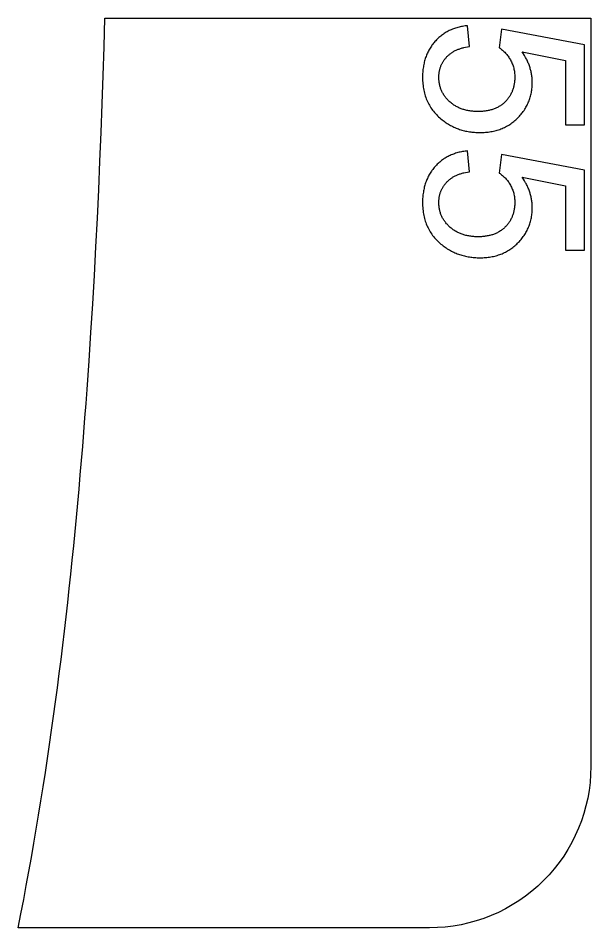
# Model space of a CAD drawing. Extents: x -16189 to 5251, y 3521 to 4024.
# Drawn here: x -11028.4 to -10851.1, y 3521.1 to 3803.1 of the extents above; entities that cross this region are included whole.
import ezdxf

# ---------------------------------------------------------------- set-up
doc = ezdxf.new("R2010")
doc.units = 0
doc.layers.add('LAYER_03', color=7, linetype='CONTINUOUS')

msp = doc.modelspace()

# ---------------------------------------------------------------- linework, layer by layer
at = {"layer": 'LAYER_03'}
msp.add_lwpolyline([(-10901.08, 3521.11), (-11028.43, 3521.11), (-11027.58, 3525.48), (-11026.74, 3529.85), (-11025.92, 3534.21), (-11025.12, 3538.58), (-11024.34, 3542.96), (-11023.57, 3547.33), (-11022.83, 3551.7), (-11022.1, 3556.08), (-11021.39, 3560.46), (-11020.69, 3564.84), (-11020.02, 3569.22), (-11019.36, 3573.6), (-11018.71, 3577.99), (-11018.08, 3582.38), (-11017.47, 3586.76), (-11016.87, 3591.15), (-11016.29, 3595.54), (-11015.72, 3599.94), (-11015.17, 3604.33), (-11014.63, 3608.72), (-11014.11, 3613.12), (-11013.6, 3617.52), (-11013.1, 3621.92), (-11012.62, 3626.32), (-11012.15, 3630.72), (-11011.69, 3635.12), (-11011.24, 3639.53), (-11010.81, 3643.93), (-11010.39, 3648.34), (-11009.98, 3652.74), (-11009.58, 3657.15), (-11009.19, 3661.56), (-11008.82, 3665.97), (-11008.45, 3670.38), (-11008.1, 3674.8), (-11007.76, 3679.21), (-11007.42, 3683.62), (-11007.1, 3688.04), (-11006.48, 3696.87), (-11005.9, 3705.71), (-11005.35, 3714.55), (-11004.84, 3723.39), (-11004.36, 3732.24), (-11003.92, 3741.09), (-11003.5, 3749.94), (-11003.12, 3758.8), (-11002.76, 3767.66), (-11002.42, 3776.52), (-11002.11, 3785.38), (-11001.83, 3794.25), (-11001.56, 3803.11), (-10851.08, 3803.11), (-10851.08, 3571.11, -0.414214)], format="xyb", close=True, dxfattribs=at)
for points in [[(-10889.25, 3800.79), (-10889.64, 3800.75), (-10890.03, 3800.7), (-10890.41, 3800.65), (-10890.79, 3800.58), (-10891.16, 3800.51), (-10891.53, 3800.43), (-10891.89, 3800.35), (-10892.25, 3800.26), (-10892.6, 3800.16), (-10892.95, 3800.05), (-10893.29, 3799.93), (-10893.63, 3799.81), (-10893.96, 3799.68), (-10894.29, 3799.55), (-10894.61, 3799.41), (-10894.93, 3799.26), (-10895.25, 3799.1), (-10895.56, 3798.93), (-10895.86, 3798.76), (-10896.16, 3798.58), (-10896.45, 3798.4), (-10896.74, 3798.2), (-10897.03, 3798), (-10897.31, 3797.79), (-10897.58, 3797.58), (-10897.85, 3797.36), (-10898.12, 3797.13), (-10898.38, 3796.89), (-10898.63, 3796.64), (-10898.89, 3796.39), (-10899.13, 3796.13), (-10899.37, 3795.87), (-10899.61, 3795.6), (-10899.83, 3795.32), (-10900.05, 3795.04), (-10900.27, 3794.75), (-10900.47, 3794.46), (-10900.67, 3794.16), (-10900.86, 3793.86), (-10901.04, 3793.56), (-10901.22, 3793.25), (-10901.39, 3792.93), (-10901.55, 3792.61), (-10901.7, 3792.28), (-10901.84, 3791.95), (-10901.98, 3791.62), (-10902.11, 3791.28), (-10902.24, 3790.93), (-10902.35, 3790.58), (-10902.46, 3790.23), (-10902.56, 3789.87), (-10902.65, 3789.5), (-10902.74, 3789.13), (-10902.82, 3788.76), (-10902.89, 3788.38), (-10902.95, 3787.99), (-10903.01, 3787.6), (-10903.06, 3787.21), (-10903.1, 3786.81), (-10903.13, 3786.41), (-10903.16, 3786), (-10903.17, 3785.58), (-10903.19, 3785.16), (-10903.19, 3784.74), (-10903.18, 3784.22), (-10903.17, 3783.71), (-10903.14, 3783.21), (-10903.09, 3782.72), (-10903.04, 3782.23), (-10902.98, 3781.75), (-10902.9, 3781.27), (-10902.81, 3780.8), (-10902.71, 3780.34), (-10902.6, 3779.89), (-10902.47, 3779.44), (-10902.34, 3779), (-10902.19, 3778.56), (-10902.03, 3778.14), (-10901.86, 3777.72), (-10901.67, 3777.3), (-10901.48, 3776.9), (-10901.27, 3776.5), (-10901.05, 3776.1), (-10900.82, 3775.72), (-10900.58, 3775.34), (-10900.32, 3774.96), (-10900.06, 3774.6), (-10899.78, 3774.24), (-10899.49, 3773.89), (-10899.18, 3773.54), (-10898.87, 3773.21), (-10898.54, 3772.87), (-10898.21, 3772.55), (-10897.86, 3772.23), (-10897.5, 3771.92), (-10897.12, 3771.62), (-10896.81, 3771.38), (-10896.5, 3771.14), (-10896.18, 3770.91), (-10895.86, 3770.69), (-10895.53, 3770.48), (-10895.2, 3770.27), (-10894.87, 3770.08), (-10894.54, 3769.89), (-10894.2, 3769.71), (-10893.85, 3769.53), (-10893.51, 3769.37), (-10893.16, 3769.21), (-10892.8, 3769.06), (-10892.45, 3768.92), (-10892.09, 3768.78), (-10891.72, 3768.65), (-10891.35, 3768.53), (-10890.98, 3768.42), (-10890.61, 3768.32), (-10890.23, 3768.22), (-10889.84, 3768.13), (-10889.46, 3768.05), (-10889.07, 3767.98), (-10888.67, 3767.91), (-10888.28, 3767.85), (-10887.88, 3767.8), (-10887.47, 3767.76), (-10887.06, 3767.73), (-10886.65, 3767.7), (-10886.24, 3767.68), (-10885.82, 3767.67), (-10885.4, 3767.66), (-10884.96, 3767.67), (-10884.52, 3767.68), (-10884.09, 3767.7), (-10883.66, 3767.74), (-10883.24, 3767.77), (-10882.82, 3767.82), (-10882.41, 3767.88), (-10882, 3767.95), (-10881.6, 3768.02), (-10881.2, 3768.1), (-10880.81, 3768.2), (-10880.42, 3768.3), (-10880.04, 3768.41), (-10879.66, 3768.53), (-10879.29, 3768.65), (-10878.92, 3768.79), (-10878.56, 3768.93), (-10878.2, 3769.09), (-10877.85, 3769.25), (-10877.51, 3769.42), (-10877.16, 3769.6), (-10876.83, 3769.79), (-10876.5, 3769.99), (-10876.17, 3770.2), (-10875.85, 3770.41), (-10875.53, 3770.63), (-10875.22, 3770.87), (-10874.92, 3771.11), (-10874.61, 3771.36), (-10874.32, 3771.62), (-10874.03, 3771.89), (-10873.74, 3772.16), (-10873.46, 3772.45), (-10873.19, 3772.73), (-10872.93, 3773.03), (-10872.68, 3773.32), (-10872.44, 3773.62), (-10872.2, 3773.92), (-10871.98, 3774.23), (-10871.76, 3774.54), (-10871.55, 3774.86), (-10871.35, 3775.18), (-10871.16, 3775.5), (-10870.98, 3775.83), (-10870.81, 3776.16), (-10870.64, 3776.49), (-10870.49, 3776.83), (-10870.34, 3777.17), (-10870.2, 3777.52), (-10870.08, 3777.87), (-10869.96, 3778.23), (-10869.85, 3778.59), (-10869.74, 3778.95), (-10869.65, 3779.32), (-10869.57, 3779.69), (-10869.49, 3780.06), (-10869.43, 3780.44), (-10869.37, 3780.82), (-10869.32, 3781.21), (-10869.28, 3781.6), (-10869.25, 3782), (-10869.23, 3782.4), (-10869.21, 3782.8), (-10869.21, 3783.21), (-10869.21, 3783.52), (-10869.22, 3783.82), (-10869.24, 3784.13), (-10869.26, 3784.44), (-10869.29, 3784.74), (-10869.32, 3785.04), (-10869.36, 3785.35), (-10869.4, 3785.65), (-10869.46, 3785.95), (-10869.51, 3786.25), (-10869.58, 3786.55), (-10869.65, 3786.85), (-10869.73, 3787.15), (-10869.81, 3787.45), (-10869.9, 3787.74), (-10869.99, 3788.04), (-10870.09, 3788.33), (-10870.2, 3788.63), (-10870.31, 3788.92), (-10870.43, 3789.21), (-10870.56, 3789.5), (-10870.69, 3789.79), (-10870.83, 3790.08), (-10870.97, 3790.37), (-10871.12, 3790.66), (-10871.28, 3790.95), (-10871.61, 3791.52), (-10871.96, 3792.08), (-10872.34, 3792.65), (-10858.92, 3789.96), (-10858.92, 3770.02), (-10853.05, 3770.02), (-10853.05, 3794.86), (-10878.72, 3799.7), (-10879.47, 3793.94), (-10879.2, 3793.77), (-10878.94, 3793.59), (-10878.69, 3793.4), (-10878.44, 3793.2), (-10878.2, 3792.99), (-10877.97, 3792.78), (-10877.74, 3792.55), (-10877.52, 3792.32), (-10877.31, 3792.09), (-10877.1, 3791.84), (-10876.89, 3791.59), (-10876.7, 3791.32), (-10876.51, 3791.05), (-10876.32, 3790.77), (-10876.15, 3790.49), (-10875.97, 3790.19), (-10875.81, 3789.89), (-10875.66, 3789.59), (-10875.52, 3789.28), (-10875.39, 3788.96), (-10875.26, 3788.65), (-10875.15, 3788.32), (-10875.05, 3788), (-10874.96, 3787.66), (-10874.89, 3787.33), (-10874.82, 3786.99), (-10874.76, 3786.64), (-10874.71, 3786.29), (-10874.68, 3785.93), (-10874.65, 3785.57), (-10874.63, 3785.21), (-10874.63, 3784.84), (-10874.63, 3784.55), (-10874.64, 3784.25), (-10874.65, 3783.96), (-10874.68, 3783.68), (-10874.7, 3783.4), (-10874.73, 3783.12), (-10874.77, 3782.84), (-10874.82, 3782.57), (-10874.87, 3782.3), (-10874.92, 3782.04), (-10874.99, 3781.78), (-10875.05, 3781.52), (-10875.13, 3781.27), (-10875.21, 3781.02), (-10875.29, 3780.77), (-10875.39, 3780.53), (-10875.48, 3780.29), (-10875.59, 3780.05), (-10875.7, 3779.82), (-10875.81, 3779.59), (-10875.93, 3779.37), (-10876.06, 3779.14), (-10876.19, 3778.93), (-10876.33, 3778.71), (-10876.48, 3778.5), (-10876.63, 3778.29), (-10876.79, 3778.09), (-10876.95, 3777.89), (-10877.12, 3777.69), (-10877.29, 3777.5), (-10877.47, 3777.31), (-10877.66, 3777.12), (-10877.85, 3776.94), (-10878.05, 3776.77), (-10878.25, 3776.6), (-10878.45, 3776.43), (-10878.66, 3776.27), (-10878.88, 3776.12), (-10879.09, 3775.97), (-10879.32, 3775.83), (-10879.54, 3775.7), (-10879.77, 3775.57), (-10880.01, 3775.44), (-10880.25, 3775.33), (-10880.49, 3775.21), (-10880.74, 3775.11), (-10880.99, 3775.01), (-10881.25, 3774.91), (-10881.51, 3774.82), (-10881.77, 3774.74), (-10882.04, 3774.66), (-10882.32, 3774.59), (-10882.6, 3774.52), (-10882.88, 3774.46), (-10883.17, 3774.41), (-10883.46, 3774.36), (-10883.75, 3774.32), (-10884.05, 3774.28), (-10884.36, 3774.25), (-10884.67, 3774.22), (-10884.98, 3774.2), (-10885.3, 3774.19), (-10885.62, 3774.18), (-10885.94, 3774.17), (-10886.29, 3774.18), (-10886.62, 3774.19), (-10886.96, 3774.2), (-10887.29, 3774.22), (-10887.62, 3774.25), (-10887.94, 3774.28), (-10888.25, 3774.32), (-10888.57, 3774.37), (-10888.88, 3774.42), (-10889.18, 3774.47), (-10889.48, 3774.54), (-10889.78, 3774.61), (-10890.07, 3774.68), (-10890.36, 3774.76), (-10890.64, 3774.85), (-10890.92, 3774.94), (-10891.19, 3775.04), (-10891.46, 3775.15), (-10891.73, 3775.26), (-10891.99, 3775.37), (-10892.25, 3775.5), (-10892.5, 3775.62), (-10892.75, 3775.76), (-10893, 3775.9), (-10893.24, 3776.05), (-10893.48, 3776.2), (-10893.71, 3776.36), (-10893.94, 3776.52), (-10894.16, 3776.69), (-10894.38, 3776.87), (-10894.59, 3777.05), (-10894.8, 3777.24), (-10895.01, 3777.44), (-10895.21, 3777.63), (-10895.4, 3777.83), (-10895.59, 3778.03), (-10895.77, 3778.23), (-10895.94, 3778.44), (-10896.11, 3778.65), (-10896.27, 3778.86), (-10896.42, 3779.08), (-10896.57, 3779.29), (-10896.71, 3779.51), (-10896.84, 3779.73), (-10896.97, 3779.96), (-10897.09, 3780.19), (-10897.2, 3780.42), (-10897.31, 3780.65), (-10897.41, 3780.89), (-10897.51, 3781.12), (-10897.59, 3781.37), (-10897.68, 3781.61), (-10897.75, 3781.86), (-10897.82, 3782.1), (-10897.88, 3782.36), (-10897.94, 3782.61), (-10897.99, 3782.87), (-10898.03, 3783.13), (-10898.06, 3783.39), (-10898.09, 3783.65), (-10898.12, 3783.92), (-10898.13, 3784.19), (-10898.14, 3784.46), (-10898.15, 3784.74), (-10898.14, 3784.97), (-10898.14, 3785.2), (-10898.12, 3785.42), (-10898.11, 3785.64), (-10898.09, 3785.86), (-10898.06, 3786.08), (-10898.03, 3786.3), (-10898, 3786.51), (-10897.96, 3786.73), (-10897.91, 3786.94), (-10897.87, 3787.14), (-10897.81, 3787.35), (-10897.75, 3787.55), (-10897.69, 3787.76), (-10897.62, 3787.96), (-10897.55, 3788.15), (-10897.48, 3788.35), (-10897.4, 3788.54), (-10897.31, 3788.73), (-10897.22, 3788.92), (-10897.12, 3789.11), (-10897.03, 3789.29), (-10896.92, 3789.48), (-10896.81, 3789.66), (-10896.7, 3789.84), (-10896.58, 3790.01), (-10896.46, 3790.19), (-10896.33, 3790.36), (-10896.2, 3790.53), (-10896.06, 3790.7), (-10895.92, 3790.86), (-10895.78, 3791.03), (-10895.63, 3791.19), (-10895.47, 3791.35), (-10895.31, 3791.5), (-10895.15, 3791.65), (-10894.98, 3791.8), (-10894.81, 3791.94), (-10894.63, 3792.08), (-10894.45, 3792.21), (-10894.26, 3792.35), (-10894.07, 3792.47), (-10893.87, 3792.6), (-10893.67, 3792.72), (-10893.47, 3792.84), (-10893.26, 3792.95), (-10893.04, 3793.06), (-10892.82, 3793.16), (-10892.6, 3793.27), (-10892.37, 3793.36), (-10892.14, 3793.46), (-10891.9, 3793.55), (-10891.66, 3793.64), (-10891.42, 3793.72), (-10891.17, 3793.8), (-10890.91, 3793.88), (-10890.65, 3793.95), (-10890.39, 3794.02), (-10889.84, 3794.14), (-10889.28, 3794.26), (-10888.7, 3794.35)], [(-10889.25, 3761.97), (-10889.64, 3761.93), (-10890.03, 3761.88), (-10890.41, 3761.83), (-10890.79, 3761.76), (-10891.16, 3761.69), (-10891.53, 3761.61), (-10891.89, 3761.53), (-10892.25, 3761.44), (-10892.6, 3761.34), (-10892.95, 3761.23), (-10893.29, 3761.11), (-10893.63, 3760.99), (-10893.96, 3760.86), (-10894.29, 3760.73), (-10894.61, 3760.59), (-10894.93, 3760.43), (-10895.25, 3760.28), (-10895.56, 3760.11), (-10895.86, 3759.94), (-10896.16, 3759.76), (-10896.45, 3759.58), (-10896.74, 3759.38), (-10897.03, 3759.18), (-10897.31, 3758.97), (-10897.58, 3758.76), (-10897.85, 3758.53), (-10898.12, 3758.3), (-10898.38, 3758.07), (-10898.63, 3757.82), (-10898.89, 3757.57), (-10899.13, 3757.31), (-10899.37, 3757.05), (-10899.61, 3756.78), (-10899.83, 3756.5), (-10900.05, 3756.22), (-10900.27, 3755.93), (-10900.47, 3755.64), (-10900.67, 3755.34), (-10900.86, 3755.04), (-10901.04, 3754.74), (-10901.22, 3754.42), (-10901.39, 3754.11), (-10901.55, 3753.79), (-10901.7, 3753.46), (-10901.84, 3753.13), (-10901.98, 3752.8), (-10902.11, 3752.46), (-10902.24, 3752.11), (-10902.35, 3751.76), (-10902.46, 3751.4), (-10902.56, 3751.04), (-10902.65, 3750.68), (-10902.74, 3750.31), (-10902.82, 3749.94), (-10902.89, 3749.56), (-10902.95, 3749.17), (-10903.01, 3748.78), (-10903.06, 3748.39), (-10903.1, 3747.99), (-10903.13, 3747.58), (-10903.16, 3747.18), (-10903.17, 3746.76), (-10903.19, 3746.34), (-10903.19, 3745.92), (-10903.18, 3745.4), (-10903.17, 3744.89), (-10903.14, 3744.39), (-10903.09, 3743.9), (-10903.04, 3743.41), (-10902.98, 3742.92), (-10902.9, 3742.45), (-10902.81, 3741.98), (-10902.71, 3741.52), (-10902.6, 3741.06), (-10902.47, 3740.62), (-10902.34, 3740.18), (-10902.19, 3739.74), (-10902.03, 3739.31), (-10901.86, 3738.89), (-10901.67, 3738.48), (-10901.48, 3738.07), (-10901.27, 3737.67), (-10901.05, 3737.28), (-10900.82, 3736.9), (-10900.58, 3736.52), (-10900.32, 3736.14), (-10900.06, 3735.78), (-10899.78, 3735.42), (-10899.49, 3735.07), (-10899.18, 3734.72), (-10898.87, 3734.39), (-10898.54, 3734.05), (-10898.21, 3733.73), (-10897.86, 3733.41), (-10897.5, 3733.1), (-10897.12, 3732.8), (-10896.81, 3732.55), (-10896.5, 3732.32), (-10896.18, 3732.09), (-10895.86, 3731.87), (-10895.53, 3731.66), (-10895.2, 3731.45), (-10894.87, 3731.26), (-10894.54, 3731.07), (-10894.2, 3730.89), (-10893.85, 3730.71), (-10893.51, 3730.55), (-10893.16, 3730.39), (-10892.8, 3730.24), (-10892.45, 3730.1), (-10892.09, 3729.96), (-10891.72, 3729.83), (-10891.35, 3729.71), (-10890.98, 3729.6), (-10890.61, 3729.5), (-10890.23, 3729.4), (-10889.84, 3729.31), (-10889.46, 3729.23), (-10889.07, 3729.16), (-10888.67, 3729.09), (-10888.28, 3729.03), (-10887.88, 3728.98), (-10887.47, 3728.94), (-10887.06, 3728.91), (-10886.65, 3728.88), (-10886.24, 3728.86), (-10885.82, 3728.85), (-10885.4, 3728.84), (-10884.96, 3728.85), (-10884.52, 3728.86), (-10884.09, 3728.88), (-10883.66, 3728.91), (-10883.24, 3728.95), (-10882.82, 3729), (-10882.41, 3729.06), (-10882, 3729.13), (-10881.6, 3729.2), (-10881.2, 3729.28), (-10880.81, 3729.38), (-10880.42, 3729.48), (-10880.04, 3729.59), (-10879.66, 3729.71), (-10879.29, 3729.83), (-10878.92, 3729.97), (-10878.56, 3730.11), (-10878.2, 3730.27), (-10877.85, 3730.43), (-10877.51, 3730.6), (-10877.16, 3730.78), (-10876.83, 3730.97), (-10876.5, 3731.17), (-10876.17, 3731.37), (-10875.85, 3731.59), (-10875.53, 3731.81), (-10875.22, 3732.05), (-10874.92, 3732.29), (-10874.61, 3732.54), (-10874.32, 3732.8), (-10874.03, 3733.07), (-10873.74, 3733.34), (-10873.46, 3733.63), (-10873.19, 3733.91), (-10872.93, 3734.2), (-10872.68, 3734.5), (-10872.44, 3734.8), (-10872.2, 3735.1), (-10871.98, 3735.41), (-10871.76, 3735.72), (-10871.55, 3736.04), (-10871.35, 3736.35), (-10871.16, 3736.68), (-10870.98, 3737), (-10870.81, 3737.34), (-10870.64, 3737.67), (-10870.49, 3738.01), (-10870.34, 3738.35), (-10870.2, 3738.7), (-10870.08, 3739.05), (-10869.96, 3739.41), (-10869.85, 3739.77), (-10869.74, 3740.13), (-10869.65, 3740.5), (-10869.57, 3740.87), (-10869.49, 3741.24), (-10869.43, 3741.62), (-10869.37, 3742), (-10869.32, 3742.39), (-10869.28, 3742.78), (-10869.25, 3743.18), (-10869.23, 3743.58), (-10869.21, 3743.98), (-10869.21, 3744.39), (-10869.21, 3744.69), (-10869.22, 3745), (-10869.24, 3745.31), (-10869.26, 3745.61), (-10869.29, 3745.92), (-10869.32, 3746.22), (-10869.36, 3746.53), (-10869.4, 3746.83), (-10869.46, 3747.13), (-10869.51, 3747.43), (-10869.58, 3747.73), (-10869.65, 3748.03), (-10869.73, 3748.33), (-10869.81, 3748.63), (-10869.9, 3748.92), (-10869.99, 3749.22), (-10870.09, 3749.51), (-10870.2, 3749.81), (-10870.31, 3750.1), (-10870.43, 3750.39), (-10870.56, 3750.68), (-10870.69, 3750.97), (-10870.83, 3751.26), (-10870.97, 3751.55), (-10871.12, 3751.84), (-10871.28, 3752.12), (-10871.61, 3752.7), (-10871.96, 3753.26), (-10872.34, 3753.83), (-10858.92, 3751.13), (-10858.92, 3731.2), (-10853.05, 3731.2), (-10853.05, 3756.04), (-10878.72, 3760.88), (-10879.47, 3755.12), (-10879.2, 3754.95), (-10878.94, 3754.77), (-10878.69, 3754.57), (-10878.44, 3754.38), (-10878.2, 3754.17), (-10877.97, 3753.96), (-10877.74, 3753.73), (-10877.52, 3753.5), (-10877.31, 3753.26), (-10877.1, 3753.02), (-10876.89, 3752.76), (-10876.7, 3752.5), (-10876.51, 3752.23), (-10876.32, 3751.95), (-10876.15, 3751.67), (-10875.97, 3751.37), (-10875.81, 3751.07), (-10875.66, 3750.77), (-10875.52, 3750.46), (-10875.39, 3750.14), (-10875.26, 3749.83), (-10875.15, 3749.5), (-10875.05, 3749.17), (-10874.96, 3748.84), (-10874.89, 3748.51), (-10874.82, 3748.16), (-10874.76, 3747.82), (-10874.71, 3747.47), (-10874.68, 3747.11), (-10874.65, 3746.75), (-10874.63, 3746.39), (-10874.63, 3746.02), (-10874.63, 3745.73), (-10874.64, 3745.43), (-10874.65, 3745.14), (-10874.68, 3744.86), (-10874.7, 3744.58), (-10874.73, 3744.3), (-10874.77, 3744.02), (-10874.82, 3743.75), (-10874.87, 3743.48), (-10874.92, 3743.22), (-10874.99, 3742.96), (-10875.05, 3742.7), (-10875.13, 3742.45), (-10875.21, 3742.2), (-10875.29, 3741.95), (-10875.39, 3741.71), (-10875.48, 3741.47), (-10875.59, 3741.23), (-10875.7, 3741), (-10875.81, 3740.77), (-10875.93, 3740.54), (-10876.06, 3740.32), (-10876.19, 3740.1), (-10876.33, 3739.89), (-10876.48, 3739.68), (-10876.63, 3739.47), (-10876.79, 3739.27), (-10876.95, 3739.07), (-10877.12, 3738.87), (-10877.29, 3738.68), (-10877.47, 3738.49), (-10877.66, 3738.3), (-10877.85, 3738.12), (-10878.05, 3737.95), (-10878.25, 3737.78), (-10878.45, 3737.61), (-10878.66, 3737.45), (-10878.88, 3737.3), (-10879.09, 3737.15), (-10879.32, 3737.01), (-10879.54, 3736.88), (-10879.77, 3736.75), (-10880.01, 3736.62), (-10880.25, 3736.51), (-10880.49, 3736.39), (-10880.74, 3736.29), (-10880.99, 3736.19), (-10881.25, 3736.09), (-10881.51, 3736), (-10881.77, 3735.92), (-10882.04, 3735.84), (-10882.32, 3735.77), (-10882.6, 3735.7), (-10882.88, 3735.64), (-10883.17, 3735.59), (-10883.46, 3735.54), (-10883.75, 3735.5), (-10884.05, 3735.46), (-10884.36, 3735.43), (-10884.67, 3735.4), (-10884.98, 3735.38), (-10885.3, 3735.37), (-10885.62, 3735.36), (-10885.94, 3735.35), (-10886.29, 3735.36), (-10886.62, 3735.37), (-10886.96, 3735.38), (-10887.29, 3735.4), (-10887.62, 3735.43), (-10887.94, 3735.46), (-10888.25, 3735.5), (-10888.57, 3735.55), (-10888.88, 3735.6), (-10889.18, 3735.65), (-10889.48, 3735.72), (-10889.78, 3735.79), (-10890.07, 3735.86), (-10890.36, 3735.94), (-10890.64, 3736.03), (-10890.92, 3736.12), (-10891.19, 3736.22), (-10891.46, 3736.32), (-10891.73, 3736.44), (-10891.99, 3736.55), (-10892.25, 3736.67), (-10892.5, 3736.8), (-10892.75, 3736.94), (-10893, 3737.08), (-10893.24, 3737.23), (-10893.48, 3737.38), (-10893.71, 3737.54), (-10893.94, 3737.7), (-10894.16, 3737.87), (-10894.38, 3738.05), (-10894.59, 3738.23), (-10894.8, 3738.42), (-10895.01, 3738.61), (-10895.21, 3738.81), (-10895.4, 3739.01), (-10895.59, 3739.21), (-10895.77, 3739.41), (-10895.94, 3739.62), (-10896.11, 3739.83), (-10896.27, 3740.04), (-10896.42, 3740.25), (-10896.57, 3740.47), (-10896.71, 3740.69), (-10896.84, 3740.91), (-10896.97, 3741.14), (-10897.09, 3741.37), (-10897.2, 3741.6), (-10897.31, 3741.83), (-10897.41, 3742.07), (-10897.51, 3742.3), (-10897.59, 3742.54), (-10897.68, 3742.79), (-10897.75, 3743.03), (-10897.82, 3743.28), (-10897.88, 3743.54), (-10897.94, 3743.79), (-10897.99, 3744.05), (-10898.03, 3744.31), (-10898.06, 3744.57), (-10898.09, 3744.83), (-10898.12, 3745.1), (-10898.13, 3745.37), (-10898.14, 3745.64), (-10898.15, 3745.92), (-10898.14, 3746.15), (-10898.14, 3746.38), (-10898.12, 3746.6), (-10898.11, 3746.82), (-10898.09, 3747.04), (-10898.06, 3747.26), (-10898.03, 3747.48), (-10898, 3747.69), (-10897.96, 3747.91), (-10897.91, 3748.12), (-10897.87, 3748.32), (-10897.81, 3748.53), (-10897.75, 3748.73), (-10897.69, 3748.94), (-10897.62, 3749.13), (-10897.55, 3749.33), (-10897.48, 3749.53), (-10897.4, 3749.72), (-10897.31, 3749.91), (-10897.22, 3750.1), (-10897.12, 3750.29), (-10897.03, 3750.47), (-10896.92, 3750.66), (-10896.81, 3750.84), (-10896.7, 3751.02), (-10896.58, 3751.19), (-10896.46, 3751.37), (-10896.33, 3751.54), (-10896.2, 3751.71), (-10896.06, 3751.88), (-10895.92, 3752.04), (-10895.78, 3752.21), (-10895.63, 3752.37), (-10895.47, 3752.53), (-10895.31, 3752.68), (-10895.15, 3752.83), (-10894.98, 3752.98), (-10894.81, 3753.12), (-10894.63, 3753.26), (-10894.45, 3753.39), (-10894.26, 3753.53), (-10894.07, 3753.65), (-10893.87, 3753.78), (-10893.67, 3753.9), (-10893.47, 3754.01), (-10893.26, 3754.13), (-10893.04, 3754.24), (-10892.82, 3754.34), (-10892.6, 3754.44), (-10892.37, 3754.54), (-10892.14, 3754.64), (-10891.9, 3754.73), (-10891.66, 3754.82), (-10891.42, 3754.9), (-10891.17, 3754.98), (-10890.91, 3755.06), (-10890.65, 3755.13), (-10890.39, 3755.2), (-10889.84, 3755.32), (-10889.28, 3755.43), (-10888.7, 3755.53)]]:
    msp.add_lwpolyline(points, close=True, dxfattribs=at)

doc.saveas('drawing.dxf')
